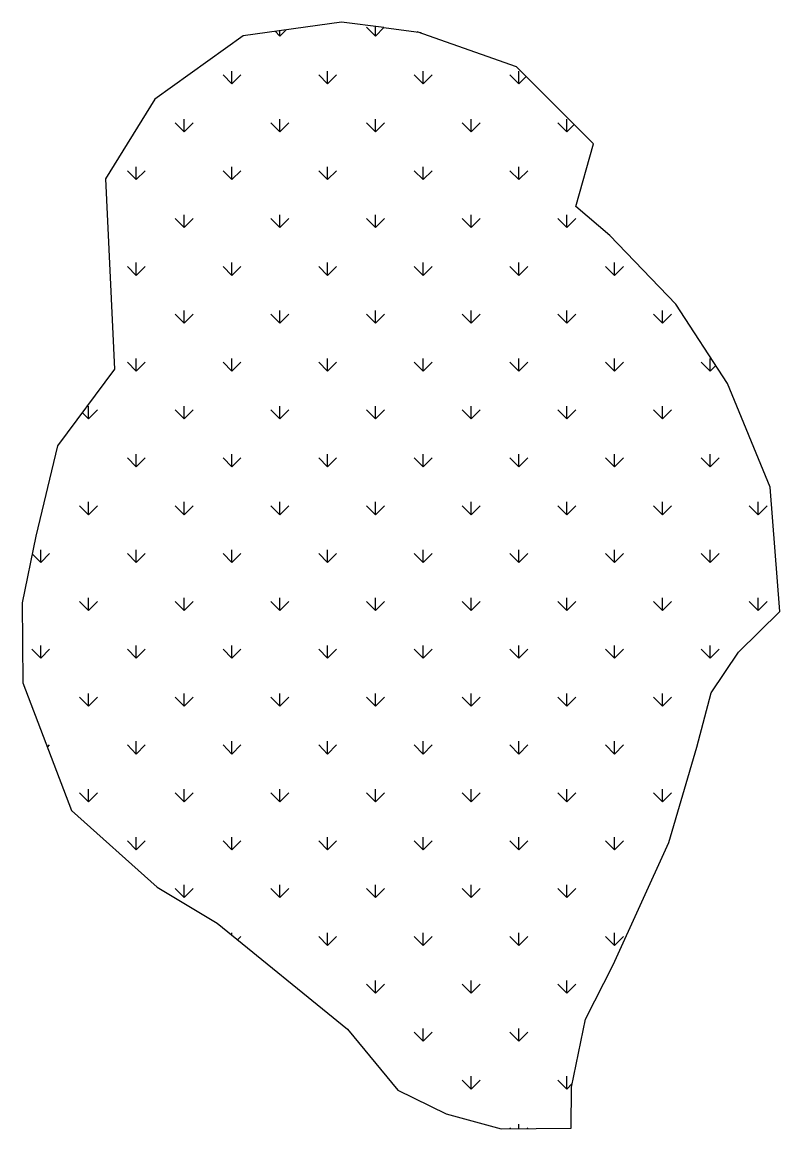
# Model space of a CAD drawing. Header units: metres. Extents: x 321121 to 325188, y 1822391 to 1826704.
# Drawn here: x 323609 to 323833.1, y 1825539.9 to 1825867 of the extents above; entities that cross this region are included whole.
import ezdxf

# ---------------------------------------------------------------- set-up
doc = ezdxf.new("R2010")
doc.units = ezdxf.units.M
doc.layers.add('MANGROOVES', color=112, linetype='Continuous')

msp = doc.modelspace()

# ---------------------------------------------------------------- linework, layer by layer
at = {"layer": 'MANGROOVES'}
for p, q in [((323703.41, 1825866.96), (323674.32, 1825862.95)), ((323703.41, 1825866.96), (323674.32, 1825862.95)), ((323715.98, 1825865.34), (323703.41, 1825866.96)), ((323715.98, 1825865.34), (323703.41, 1825866.96)), ((323715.98, 1825865.34), (323727.04, 1825863.91)), ((323674.32, 1825862.95), (323648.21, 1825844.2)), ((323674.32, 1825862.95), (323648.21, 1825844.2)), ((323755.2, 1825853.76), (323725.85, 1825864.07)), ((323755.2, 1825853.76), (323725.85, 1825864.07)), ((323777.92, 1825831.01), (323755.2, 1825853.76)), ((323777.92, 1825831.01), (323755.2, 1825853.76)), ((323648.21, 1825844.2), (323633.69, 1825820.71)), ((323648.21, 1825844.2), (323633.69, 1825820.71)), ((323772.73, 1825812.47), (323777.92, 1825831.01)), ((323772.73, 1825812.47), (323777.92, 1825831.01)), ((323633.69, 1825820.71), (323636.31, 1825764.45)), ((323633.69, 1825820.71), (323636.31, 1825764.45)), ((323782.73, 1825803.87), (323772.73, 1825812.47)), ((323782.73, 1825803.87), (323772.73, 1825812.47)), ((323802.31, 1825783.58), (323782.73, 1825803.87)), ((323802.31, 1825783.58), (323782.73, 1825803.87)), ((323817.61, 1825760.23), (323802.31, 1825783.58)), ((323817.61, 1825760.23), (323802.31, 1825783.58)), ((323636.31, 1825764.45), (323619.46, 1825741.75)), ((323636.31, 1825764.45), (323619.46, 1825741.75)), ((323830.14, 1825729.54), (323817.61, 1825760.23)), ((323830.14, 1825729.54), (323817.61, 1825760.23)), ((323619.46, 1825741.75), (323613.04, 1825715.09)), ((323619.46, 1825741.75), (323613.04, 1825715.09)), ((323833.06, 1825692.82), (323830.14, 1825729.54)), ((323833.06, 1825692.82), (323830.14, 1825729.54)), ((323613.04, 1825715.09), (323609.01, 1825695.38)), ((323613.04, 1825715.09), (323609.01, 1825695.38)), ((323609.01, 1825695.38), (323609.2, 1825671.77)), ((323609.01, 1825695.38), (323609.2, 1825671.77)), ((323820.86, 1825680.83), (323833.06, 1825692.82)), ((323820.86, 1825680.83), (323833.06, 1825692.82)), ((323812.7, 1825668.8), (323820.86, 1825680.83)), ((323812.7, 1825668.8), (323820.86, 1825680.83)), ((323609.2, 1825671.77), (323623.6, 1825633.98)), ((323609.2, 1825671.77), (323623.6, 1825633.98)), ((323808.54, 1825652.71), (323812.7, 1825668.8)), ((323808.54, 1825652.71), (323812.7, 1825668.8)), ((323800.24, 1825624.55), (323808.54, 1825652.71)), ((323800.24, 1825624.55), (323808.54, 1825652.71)), ((323623.6, 1825633.98), (323648.98, 1825611.32)), ((323623.6, 1825633.98), (323648.98, 1825611.32)), ((323783.81, 1825588.4), (323800.24, 1825624.55)), ((323783.81, 1825588.4), (323800.24, 1825624.55)), ((323648.98, 1825611.32), (323666.71, 1825600.72)), ((323648.98, 1825611.32), (323666.71, 1825600.72)), ((323666.71, 1825600.72), (323705.18, 1825569.36)), ((323666.71, 1825600.72), (323705.18, 1825569.36)), ((323775.62, 1825572.35), (323783.81, 1825588.4)), ((323775.62, 1825572.35), (323783.81, 1825588.4)), ((323771.42, 1825552.22), (323775.62, 1825572.35)), ((323771.42, 1825552.22), (323775.62, 1825572.35)), ((323705.18, 1825569.36), (323720.14, 1825551.42)), ((323705.18, 1825569.36), (323720.14, 1825551.42)), ((323720.14, 1825551.42), (323734.41, 1825544.34)), ((323720.14, 1825551.42), (323734.41, 1825544.34)), ((323771.32, 1825540.13), (323771.42, 1825552.22)), ((323771.32, 1825540.13), (323771.42, 1825552.22)), ((323734.41, 1825544.34), (323750.65, 1825539.94)), ((323734.41, 1825544.34), (323750.65, 1825539.94)), ((323750.65, 1825539.94), (323771.32, 1825540.13)), ((323750.65, 1825539.94), (323771.32, 1825540.13))]:
    msp.add_line(p, q, dxfattribs=at)
at = {"layer": 'MANGROOVES', "linetype": 'Continuous'}
for p, q in [((323713.48, 1825862.85), (323710.83, 1825865.5)), ((323713.48, 1825862.85), (323710.83, 1825865.5)), ((323713.48, 1825862.85), (323713.48, 1825865.66)), ((323713.48, 1825862.85), (323713.48, 1825865.66)), ((323713.48, 1825862.85), (323715.98, 1825865.34)), ((323713.48, 1825862.85), (323715.98, 1825865.34)), ((323685.2, 1825862.85), (323683.79, 1825864.25)), ((323685.2, 1825862.85), (323683.79, 1825864.25)), ((323685.2, 1825862.85), (323687.06, 1825864.71)), ((323685.2, 1825862.85), (323687.06, 1825864.71)), ((323685.2, 1825862.85), (323685.2, 1825864.45)), ((323685.2, 1825862.85), (323685.2, 1825864.45)), ((323671.06, 1825848.71), (323671.06, 1825852.46)), ((323671.06, 1825848.71), (323671.06, 1825852.46)), ((323699.34, 1825848.71), (323699.34, 1825852.46)), ((323699.34, 1825848.71), (323699.34, 1825852.46)), ((323727.63, 1825848.71), (323727.63, 1825852.46)), ((323727.63, 1825848.71), (323727.63, 1825852.46)), ((323755.91, 1825848.71), (323755.91, 1825852.46)), ((323755.91, 1825848.71), (323755.91, 1825852.46)), ((323671.06, 1825848.7), (323668.41, 1825851.36)), ((323671.06, 1825848.7), (323668.41, 1825851.36)), ((323671.06, 1825848.7), (323673.71, 1825851.36)), ((323671.06, 1825848.7), (323673.71, 1825851.36)), ((323699.34, 1825848.7), (323696.69, 1825851.36)), ((323699.34, 1825848.7), (323696.69, 1825851.36)), ((323699.34, 1825848.7), (323701.99, 1825851.36)), ((323699.34, 1825848.7), (323701.99, 1825851.36)), ((323727.63, 1825848.7), (323724.97, 1825851.36)), ((323727.63, 1825848.7), (323724.97, 1825851.36)), ((323727.63, 1825848.7), (323730.28, 1825851.36)), ((323727.63, 1825848.7), (323730.28, 1825851.36)), ((323755.91, 1825848.7), (323753.26, 1825851.36)), ((323755.91, 1825848.7), (323753.26, 1825851.36)), ((323755.91, 1825848.7), (323758.08, 1825850.87)), ((323755.91, 1825848.7), (323758.08, 1825850.87)), ((323656.92, 1825834.56), (323654.26, 1825837.21)), ((323656.92, 1825834.56), (323654.26, 1825837.21)), ((323656.92, 1825834.56), (323656.92, 1825838.31)), ((323656.92, 1825834.56), (323656.92, 1825838.31)), ((323656.92, 1825834.56), (323659.57, 1825837.21)), ((323656.92, 1825834.56), (323659.57, 1825837.21)), ((323685.2, 1825834.56), (323682.55, 1825837.21)), ((323685.2, 1825834.56), (323682.55, 1825837.21)), ((323685.2, 1825834.56), (323685.2, 1825838.31)), ((323685.2, 1825834.56), (323685.2, 1825838.31)), ((323685.2, 1825834.56), (323687.85, 1825837.21)), ((323685.2, 1825834.56), (323687.85, 1825837.21)), ((323713.48, 1825834.56), (323710.83, 1825837.21)), ((323713.48, 1825834.56), (323710.83, 1825837.21)), ((323713.48, 1825834.56), (323713.48, 1825838.31)), ((323713.48, 1825834.56), (323713.48, 1825838.31)), ((323713.48, 1825834.56), (323716.14, 1825837.21)), ((323713.48, 1825834.56), (323716.14, 1825837.21)), ((323741.77, 1825834.56), (323739.12, 1825837.21)), ((323741.77, 1825834.56), (323739.12, 1825837.21)), ((323741.77, 1825834.56), (323741.77, 1825838.31)), ((323741.77, 1825834.56), (323741.77, 1825838.31)), ((323741.77, 1825834.56), (323744.42, 1825837.21)), ((323741.77, 1825834.56), (323744.42, 1825837.21)), ((323770.05, 1825834.56), (323767.4, 1825837.21)), ((323770.05, 1825834.56), (323767.4, 1825837.21)), ((323770.05, 1825834.56), (323770.05, 1825838.31)), ((323770.05, 1825834.56), (323770.05, 1825838.31)), ((323770.05, 1825834.56), (323772.21, 1825836.72)), ((323770.05, 1825834.56), (323772.21, 1825836.72)), ((323642.77, 1825820.42), (323640.12, 1825823.07)), ((323642.77, 1825820.42), (323640.12, 1825823.07)), ((323642.77, 1825820.42), (323642.77, 1825824.17)), ((323642.77, 1825820.42), (323642.77, 1825824.17)), ((323642.77, 1825820.42), (323645.43, 1825823.07)), ((323642.77, 1825820.42), (323645.43, 1825823.07)), ((323671.06, 1825820.42), (323668.41, 1825823.07)), ((323671.06, 1825820.42), (323668.41, 1825823.07)), ((323671.06, 1825820.42), (323671.06, 1825824.17)), ((323671.06, 1825820.42), (323671.06, 1825824.17)), ((323671.06, 1825820.42), (323673.71, 1825823.07)), ((323671.06, 1825820.42), (323673.71, 1825823.07)), ((323699.34, 1825820.42), (323696.69, 1825823.07)), ((323699.34, 1825820.42), (323696.69, 1825823.07)), ((323699.34, 1825820.42), (323699.34, 1825824.17)), ((323699.34, 1825820.42), (323699.34, 1825824.17)), ((323699.34, 1825820.42), (323701.99, 1825823.07)), ((323699.34, 1825820.42), (323701.99, 1825823.07)), ((323727.63, 1825820.42), (323724.97, 1825823.07)), ((323727.63, 1825820.42), (323724.97, 1825823.07)), ((323727.63, 1825820.42), (323727.63, 1825824.17)), ((323727.63, 1825820.42), (323727.63, 1825824.17)), ((323727.63, 1825820.42), (323730.28, 1825823.07)), ((323727.63, 1825820.42), (323730.28, 1825823.07)), ((323755.91, 1825820.42), (323753.26, 1825823.07)), ((323755.91, 1825820.42), (323753.26, 1825823.07)), ((323755.91, 1825820.42), (323755.91, 1825824.17)), ((323755.91, 1825820.42), (323755.91, 1825824.17)), ((323755.91, 1825820.42), (323758.56, 1825823.07)), ((323755.91, 1825820.42), (323758.56, 1825823.07)), ((323656.92, 1825806.28), (323656.92, 1825810.03)), ((323656.92, 1825806.28), (323656.92, 1825810.03)), ((323685.2, 1825806.28), (323685.2, 1825810.03)), ((323685.2, 1825806.28), (323685.2, 1825810.03)), ((323713.48, 1825806.28), (323713.48, 1825810.03)), ((323713.48, 1825806.28), (323713.48, 1825810.03)), ((323741.77, 1825806.28), (323741.77, 1825810.03)), ((323741.77, 1825806.28), (323741.77, 1825810.03)), ((323770.05, 1825806.28), (323770.05, 1825810.03)), ((323770.05, 1825806.28), (323770.05, 1825810.03)), ((323656.92, 1825806.28), (323654.26, 1825808.93)), ((323656.92, 1825806.28), (323654.26, 1825808.93)), ((323656.92, 1825806.28), (323659.57, 1825808.93)), ((323656.92, 1825806.28), (323659.57, 1825808.93)), ((323685.2, 1825806.28), (323682.55, 1825808.93)), ((323685.2, 1825806.28), (323682.55, 1825808.93)), ((323685.2, 1825806.28), (323687.85, 1825808.93)), ((323685.2, 1825806.28), (323687.85, 1825808.93)), ((323713.48, 1825806.28), (323710.83, 1825808.93)), ((323713.48, 1825806.28), (323710.83, 1825808.93)), ((323713.48, 1825806.28), (323716.14, 1825808.93)), ((323713.48, 1825806.28), (323716.14, 1825808.93)), ((323741.77, 1825806.28), (323739.12, 1825808.93)), ((323741.77, 1825806.28), (323739.12, 1825808.93)), ((323741.77, 1825806.28), (323744.42, 1825808.93)), ((323741.77, 1825806.28), (323744.42, 1825808.93)), ((323770.05, 1825806.28), (323767.4, 1825808.93)), ((323770.05, 1825806.28), (323767.4, 1825808.93)), ((323770.05, 1825806.28), (323772.7, 1825808.93)), ((323770.05, 1825806.28), (323772.7, 1825808.93)), ((323642.77, 1825792.14), (323640.12, 1825794.79)), ((323642.77, 1825792.14), (323640.12, 1825794.79)), ((323642.77, 1825792.14), (323642.77, 1825795.89)), ((323642.77, 1825792.14), (323642.77, 1825795.89)), ((323642.77, 1825792.14), (323645.43, 1825794.79)), ((323642.77, 1825792.14), (323645.43, 1825794.79)), ((323671.06, 1825792.14), (323668.41, 1825794.79)), ((323671.06, 1825792.14), (323668.41, 1825794.79)), ((323671.06, 1825792.14), (323671.06, 1825795.89)), ((323671.06, 1825792.14), (323671.06, 1825795.89)), ((323671.06, 1825792.14), (323673.71, 1825794.79)), ((323671.06, 1825792.14), (323673.71, 1825794.79)), ((323699.34, 1825792.14), (323696.69, 1825794.79)), ((323699.34, 1825792.14), (323696.69, 1825794.79)), ((323699.34, 1825792.14), (323699.34, 1825795.89)), ((323699.34, 1825792.14), (323699.34, 1825795.89)), ((323699.34, 1825792.14), (323701.99, 1825794.79)), ((323699.34, 1825792.14), (323701.99, 1825794.79)), ((323727.63, 1825792.14), (323724.97, 1825794.79)), ((323727.63, 1825792.14), (323724.97, 1825794.79)), ((323727.63, 1825792.14), (323727.63, 1825795.89)), ((323727.63, 1825792.14), (323727.63, 1825795.89)), ((323727.63, 1825792.14), (323730.28, 1825794.79)), ((323727.63, 1825792.14), (323730.28, 1825794.79)), ((323755.91, 1825792.14), (323753.26, 1825794.79)), ((323755.91, 1825792.14), (323753.26, 1825794.79)), ((323755.91, 1825792.14), (323755.91, 1825795.89)), ((323755.91, 1825792.14), (323755.91, 1825795.89)), ((323755.91, 1825792.14), (323758.56, 1825794.79)), ((323755.91, 1825792.14), (323758.56, 1825794.79)), ((323784.2, 1825792.14), (323781.54, 1825794.79)), ((323784.2, 1825792.14), (323781.54, 1825794.79)), ((323784.2, 1825792.14), (323784.2, 1825795.89)), ((323784.2, 1825792.14), (323784.2, 1825795.89)), ((323784.2, 1825792.14), (323786.85, 1825794.79)), ((323784.2, 1825792.14), (323786.85, 1825794.79)), ((323656.92, 1825777.99), (323654.26, 1825780.64)), ((323656.92, 1825777.99), (323654.26, 1825780.64)), ((323656.92, 1825777.99), (323656.92, 1825781.74)), ((323656.92, 1825777.99), (323656.92, 1825781.74)), ((323656.92, 1825777.99), (323659.57, 1825780.64)), ((323656.92, 1825777.99), (323659.57, 1825780.64)), ((323685.2, 1825777.99), (323682.55, 1825780.64)), ((323685.2, 1825777.99), (323682.55, 1825780.64)), ((323685.2, 1825777.99), (323685.2, 1825781.74)), ((323685.2, 1825777.99), (323685.2, 1825781.74)), ((323685.2, 1825777.99), (323687.85, 1825780.64)), ((323685.2, 1825777.99), (323687.85, 1825780.64)), ((323713.48, 1825777.99), (323710.83, 1825780.64)), ((323713.48, 1825777.99), (323710.83, 1825780.64)), ((323713.48, 1825777.99), (323713.48, 1825781.74)), ((323713.48, 1825777.99), (323713.48, 1825781.74)), ((323713.48, 1825777.99), (323716.14, 1825780.64)), ((323713.48, 1825777.99), (323716.14, 1825780.64)), ((323741.77, 1825777.99), (323739.12, 1825780.64)), ((323741.77, 1825777.99), (323739.12, 1825780.64)), ((323741.77, 1825777.99), (323741.77, 1825781.74)), ((323741.77, 1825777.99), (323741.77, 1825781.74)), ((323741.77, 1825777.99), (323744.42, 1825780.64)), ((323741.77, 1825777.99), (323744.42, 1825780.64)), ((323770.05, 1825777.99), (323767.4, 1825780.64)), ((323770.05, 1825777.99), (323767.4, 1825780.64)), ((323770.05, 1825777.99), (323770.05, 1825781.74)), ((323770.05, 1825777.99), (323770.05, 1825781.74)), ((323770.05, 1825777.99), (323772.7, 1825780.64)), ((323770.05, 1825777.99), (323772.7, 1825780.64)), ((323798.34, 1825777.99), (323795.69, 1825780.64)), ((323798.34, 1825777.99), (323795.69, 1825780.64)), ((323798.34, 1825777.99), (323798.34, 1825781.74)), ((323798.34, 1825777.99), (323798.34, 1825781.74)), ((323798.34, 1825777.99), (323800.99, 1825780.64)), ((323798.34, 1825777.99), (323800.99, 1825780.64)), ((323642.77, 1825763.85), (323642.77, 1825767.6)), ((323642.77, 1825763.85), (323642.77, 1825767.6)), ((323671.06, 1825763.85), (323671.06, 1825767.6)), ((323671.06, 1825763.85), (323671.06, 1825767.6)), ((323699.34, 1825763.85), (323699.34, 1825767.6)), ((323699.34, 1825763.85), (323699.34, 1825767.6)), ((323727.63, 1825763.85), (323727.63, 1825767.6)), ((323727.63, 1825763.85), (323727.63, 1825767.6)), ((323755.91, 1825763.85), (323755.91, 1825767.6)), ((323755.91, 1825763.85), (323755.91, 1825767.6)), ((323784.2, 1825763.85), (323784.2, 1825767.6)), ((323784.2, 1825763.85), (323784.2, 1825767.6)), ((323812.48, 1825763.85), (323812.48, 1825767.6)), ((323812.48, 1825763.85), (323812.48, 1825767.6)), ((323642.77, 1825763.85), (323640.12, 1825766.5)), ((323642.77, 1825763.85), (323640.12, 1825766.5)), ((323642.77, 1825763.85), (323645.43, 1825766.5)), ((323642.77, 1825763.85), (323645.43, 1825766.5)), ((323671.06, 1825763.85), (323668.41, 1825766.5)), ((323671.06, 1825763.85), (323668.41, 1825766.5)), ((323671.06, 1825763.85), (323673.71, 1825766.5)), ((323671.06, 1825763.85), (323673.71, 1825766.5)), ((323699.34, 1825763.85), (323696.69, 1825766.5)), ((323699.34, 1825763.85), (323696.69, 1825766.5)), ((323699.34, 1825763.85), (323701.99, 1825766.5)), ((323699.34, 1825763.85), (323701.99, 1825766.5)), ((323727.63, 1825763.85), (323724.97, 1825766.5)), ((323727.63, 1825763.85), (323724.97, 1825766.5)), ((323727.63, 1825763.85), (323730.28, 1825766.5)), ((323727.63, 1825763.85), (323730.28, 1825766.5)), ((323755.91, 1825763.85), (323753.26, 1825766.5)), ((323755.91, 1825763.85), (323753.26, 1825766.5)), ((323755.91, 1825763.85), (323758.56, 1825766.5)), ((323755.91, 1825763.85), (323758.56, 1825766.5)), ((323784.2, 1825763.85), (323781.54, 1825766.5)), ((323784.2, 1825763.85), (323781.54, 1825766.5)), ((323784.2, 1825763.85), (323786.85, 1825766.5)), ((323784.2, 1825763.85), (323786.85, 1825766.5)), ((323812.48, 1825763.85), (323809.83, 1825766.5)), ((323812.48, 1825763.85), (323809.83, 1825766.5)), ((323812.48, 1825763.85), (323814.15, 1825765.52)), ((323812.48, 1825763.85), (323814.15, 1825765.52)), ((323628.63, 1825749.71), (323626.76, 1825751.58)), ((323628.63, 1825749.71), (323626.76, 1825751.58)), ((323628.63, 1825749.71), (323628.63, 1825753.46)), ((323628.63, 1825749.71), (323628.63, 1825753.46)), ((323628.63, 1825749.71), (323631.28, 1825752.36)), ((323628.63, 1825749.71), (323631.28, 1825752.36)), ((323656.92, 1825749.71), (323654.26, 1825752.36)), ((323656.92, 1825749.71), (323654.26, 1825752.36)), ((323656.92, 1825749.71), (323656.92, 1825753.46)), ((323656.92, 1825749.71), (323656.92, 1825753.46)), ((323656.92, 1825749.71), (323659.57, 1825752.36)), ((323656.92, 1825749.71), (323659.57, 1825752.36)), ((323685.2, 1825749.71), (323682.55, 1825752.36)), ((323685.2, 1825749.71), (323682.55, 1825752.36)), ((323685.2, 1825749.71), (323685.2, 1825753.46)), ((323685.2, 1825749.71), (323685.2, 1825753.46)), ((323685.2, 1825749.71), (323687.85, 1825752.36)), ((323685.2, 1825749.71), (323687.85, 1825752.36)), ((323713.48, 1825749.71), (323710.83, 1825752.36)), ((323713.48, 1825749.71), (323710.83, 1825752.36)), ((323713.48, 1825749.71), (323713.48, 1825753.46)), ((323713.48, 1825749.71), (323713.48, 1825753.46)), ((323713.48, 1825749.71), (323716.14, 1825752.36)), ((323713.48, 1825749.71), (323716.14, 1825752.36)), ((323741.77, 1825749.71), (323739.12, 1825752.36)), ((323741.77, 1825749.71), (323739.12, 1825752.36)), ((323741.77, 1825749.71), (323741.77, 1825753.46)), ((323741.77, 1825749.71), (323741.77, 1825753.46)), ((323741.77, 1825749.71), (323744.42, 1825752.36)), ((323741.77, 1825749.71), (323744.42, 1825752.36)), ((323770.05, 1825749.71), (323767.4, 1825752.36)), ((323770.05, 1825749.71), (323767.4, 1825752.36)), ((323770.05, 1825749.71), (323770.05, 1825753.46)), ((323770.05, 1825749.71), (323770.05, 1825753.46)), ((323770.05, 1825749.71), (323772.7, 1825752.36)), ((323770.05, 1825749.71), (323772.7, 1825752.36)), ((323798.34, 1825749.71), (323795.69, 1825752.36)), ((323798.34, 1825749.71), (323795.69, 1825752.36)), ((323798.34, 1825749.71), (323798.34, 1825753.46)), ((323798.34, 1825749.71), (323798.34, 1825753.46)), ((323798.34, 1825749.71), (323800.99, 1825752.36)), ((323798.34, 1825749.71), (323800.99, 1825752.36)), ((323642.77, 1825735.57), (323640.12, 1825738.22)), ((323642.77, 1825735.57), (323640.12, 1825738.22)), ((323642.77, 1825735.57), (323642.77, 1825739.32)), ((323642.77, 1825735.57), (323642.77, 1825739.32)), ((323642.77, 1825735.57), (323645.43, 1825738.22)), ((323642.77, 1825735.57), (323645.43, 1825738.22)), ((323671.06, 1825735.57), (323668.41, 1825738.22)), ((323671.06, 1825735.57), (323668.41, 1825738.22)), ((323671.06, 1825735.57), (323671.06, 1825739.32)), ((323671.06, 1825735.57), (323671.06, 1825739.32)), ((323671.06, 1825735.57), (323673.71, 1825738.22)), ((323671.06, 1825735.57), (323673.71, 1825738.22)), ((323699.34, 1825735.57), (323696.69, 1825738.22)), ((323699.34, 1825735.57), (323696.69, 1825738.22)), ((323699.34, 1825735.57), (323699.34, 1825739.32)), ((323699.34, 1825735.57), (323699.34, 1825739.32)), ((323699.34, 1825735.57), (323701.99, 1825738.22)), ((323699.34, 1825735.57), (323701.99, 1825738.22)), ((323727.63, 1825735.57), (323724.97, 1825738.22)), ((323727.63, 1825735.57), (323724.97, 1825738.22)), ((323727.63, 1825735.57), (323727.63, 1825739.32)), ((323727.63, 1825735.57), (323727.63, 1825739.32)), ((323727.63, 1825735.57), (323730.28, 1825738.22)), ((323727.63, 1825735.57), (323730.28, 1825738.22)), ((323755.91, 1825735.57), (323753.26, 1825738.22)), ((323755.91, 1825735.57), (323753.26, 1825738.22)), ((323755.91, 1825735.57), (323755.91, 1825739.32)), ((323755.91, 1825735.57), (323755.91, 1825739.32)), ((323755.91, 1825735.57), (323758.56, 1825738.22)), ((323755.91, 1825735.57), (323758.56, 1825738.22)), ((323784.2, 1825735.57), (323781.54, 1825738.22)), ((323784.2, 1825735.57), (323781.54, 1825738.22)), ((323784.2, 1825735.57), (323784.2, 1825739.32)), ((323784.2, 1825735.57), (323784.2, 1825739.32)), ((323784.2, 1825735.57), (323786.85, 1825738.22)), ((323784.2, 1825735.57), (323786.85, 1825738.22)), ((323812.48, 1825735.57), (323809.83, 1825738.22)), ((323812.48, 1825735.57), (323809.83, 1825738.22)), ((323812.48, 1825735.57), (323812.48, 1825739.32)), ((323812.48, 1825735.57), (323812.48, 1825739.32)), ((323812.48, 1825735.57), (323815.13, 1825738.22)), ((323812.48, 1825735.57), (323815.13, 1825738.22)), ((323628.63, 1825721.43), (323628.63, 1825725.18)), ((323628.63, 1825721.43), (323628.63, 1825725.18)), ((323656.92, 1825721.43), (323656.92, 1825725.18)), ((323656.92, 1825721.43), (323656.92, 1825725.18)), ((323685.2, 1825721.43), (323685.2, 1825725.18)), ((323685.2, 1825721.43), (323685.2, 1825725.18)), ((323713.48, 1825721.43), (323713.48, 1825725.18)), ((323713.48, 1825721.43), (323713.48, 1825725.18)), ((323741.77, 1825721.43), (323741.77, 1825725.18)), ((323741.77, 1825721.43), (323741.77, 1825725.18)), ((323770.05, 1825721.43), (323770.05, 1825725.18)), ((323770.05, 1825721.43), (323770.05, 1825725.18)), ((323798.34, 1825721.43), (323798.34, 1825725.18)), ((323798.34, 1825721.43), (323798.34, 1825725.18)), ((323826.62, 1825721.43), (323826.62, 1825725.18)), ((323826.62, 1825721.43), (323826.62, 1825725.18)), ((323628.63, 1825721.42), (323625.98, 1825724.08)), ((323628.63, 1825721.42), (323625.98, 1825724.08)), ((323628.63, 1825721.42), (323631.28, 1825724.08)), ((323628.63, 1825721.42), (323631.28, 1825724.08)), ((323656.92, 1825721.42), (323654.26, 1825724.08)), ((323656.92, 1825721.42), (323654.26, 1825724.08)), ((323656.92, 1825721.42), (323659.57, 1825724.08)), ((323656.92, 1825721.42), (323659.57, 1825724.08)), ((323685.2, 1825721.42), (323682.55, 1825724.08)), ((323685.2, 1825721.42), (323682.55, 1825724.08)), ((323685.2, 1825721.42), (323687.85, 1825724.08)), ((323685.2, 1825721.42), (323687.85, 1825724.08)), ((323713.48, 1825721.42), (323710.83, 1825724.08)), ((323713.48, 1825721.42), (323710.83, 1825724.08)), ((323713.48, 1825721.42), (323716.14, 1825724.08)), ((323713.48, 1825721.42), (323716.14, 1825724.08)), ((323741.77, 1825721.42), (323739.12, 1825724.08)), ((323741.77, 1825721.42), (323739.12, 1825724.08)), ((323741.77, 1825721.42), (323744.42, 1825724.08)), ((323741.77, 1825721.42), (323744.42, 1825724.08)), ((323770.05, 1825721.42), (323767.4, 1825724.08)), ((323770.05, 1825721.42), (323767.4, 1825724.08)), ((323770.05, 1825721.42), (323772.7, 1825724.08)), ((323770.05, 1825721.42), (323772.7, 1825724.08)), ((323798.34, 1825721.42), (323795.69, 1825724.08)), ((323798.34, 1825721.42), (323795.69, 1825724.08)), ((323798.34, 1825721.42), (323800.99, 1825724.08)), ((323798.34, 1825721.42), (323800.99, 1825724.08)), ((323826.62, 1825721.42), (323823.97, 1825724.08)), ((323826.62, 1825721.42), (323823.97, 1825724.08)), ((323826.62, 1825721.42), (323829.27, 1825724.08)), ((323826.62, 1825721.42), (323829.27, 1825724.08)), ((323614.49, 1825707.28), (323611.96, 1825709.81)), ((323614.49, 1825707.28), (323611.96, 1825709.81)), ((323614.49, 1825707.28), (323614.49, 1825711.03)), ((323614.49, 1825707.28), (323614.49, 1825711.03)), ((323614.49, 1825707.28), (323617.14, 1825709.93)), ((323614.49, 1825707.28), (323617.14, 1825709.93)), ((323642.77, 1825707.28), (323640.12, 1825709.93)), ((323642.77, 1825707.28), (323640.12, 1825709.93)), ((323642.77, 1825707.28), (323642.77, 1825711.03)), ((323642.77, 1825707.28), (323642.77, 1825711.03)), ((323642.77, 1825707.28), (323645.43, 1825709.93)), ((323642.77, 1825707.28), (323645.43, 1825709.93)), ((323671.06, 1825707.28), (323668.41, 1825709.93)), ((323671.06, 1825707.28), (323668.41, 1825709.93)), ((323671.06, 1825707.28), (323671.06, 1825711.03)), ((323671.06, 1825707.28), (323671.06, 1825711.03)), ((323671.06, 1825707.28), (323673.71, 1825709.93)), ((323671.06, 1825707.28), (323673.71, 1825709.93)), ((323699.34, 1825707.28), (323696.69, 1825709.93)), ((323699.34, 1825707.28), (323696.69, 1825709.93)), ((323699.34, 1825707.28), (323699.34, 1825711.03)), ((323699.34, 1825707.28), (323699.34, 1825711.03)), ((323699.34, 1825707.28), (323701.99, 1825709.93)), ((323699.34, 1825707.28), (323701.99, 1825709.93)), ((323727.63, 1825707.28), (323724.97, 1825709.93)), ((323727.63, 1825707.28), (323724.97, 1825709.93)), ((323727.63, 1825707.28), (323727.63, 1825711.03)), ((323727.63, 1825707.28), (323727.63, 1825711.03)), ((323727.63, 1825707.28), (323730.28, 1825709.93)), ((323727.63, 1825707.28), (323730.28, 1825709.93)), ((323755.91, 1825707.28), (323753.26, 1825709.93)), ((323755.91, 1825707.28), (323753.26, 1825709.93)), ((323755.91, 1825707.28), (323755.91, 1825711.03)), ((323755.91, 1825707.28), (323755.91, 1825711.03)), ((323755.91, 1825707.28), (323758.56, 1825709.93)), ((323755.91, 1825707.28), (323758.56, 1825709.93)), ((323784.2, 1825707.28), (323781.54, 1825709.93)), ((323784.2, 1825707.28), (323781.54, 1825709.93)), ((323784.2, 1825707.28), (323784.2, 1825711.03)), ((323784.2, 1825707.28), (323784.2, 1825711.03)), ((323784.2, 1825707.28), (323786.85, 1825709.93)), ((323784.2, 1825707.28), (323786.85, 1825709.93)), ((323812.48, 1825707.28), (323809.83, 1825709.93)), ((323812.48, 1825707.28), (323809.83, 1825709.93)), ((323812.48, 1825707.28), (323812.48, 1825711.03)), ((323812.48, 1825707.28), (323812.48, 1825711.03)), ((323812.48, 1825707.28), (323815.13, 1825709.93)), ((323812.48, 1825707.28), (323815.13, 1825709.93)), ((323628.63, 1825693.14), (323625.98, 1825695.79)), ((323628.63, 1825693.14), (323625.98, 1825695.79)), ((323628.63, 1825693.14), (323628.63, 1825696.89)), ((323628.63, 1825693.14), (323628.63, 1825696.89)), ((323628.63, 1825693.14), (323631.28, 1825695.79)), ((323628.63, 1825693.14), (323631.28, 1825695.79)), ((323656.92, 1825693.14), (323654.26, 1825695.79)), ((323656.92, 1825693.14), (323654.26, 1825695.79)), ((323656.92, 1825693.14), (323656.92, 1825696.89)), ((323656.92, 1825693.14), (323656.92, 1825696.89)), ((323656.92, 1825693.14), (323659.57, 1825695.79)), ((323656.92, 1825693.14), (323659.57, 1825695.79)), ((323685.2, 1825693.14), (323682.55, 1825695.79)), ((323685.2, 1825693.14), (323682.55, 1825695.79)), ((323685.2, 1825693.14), (323685.2, 1825696.89)), ((323685.2, 1825693.14), (323685.2, 1825696.89)), ((323685.2, 1825693.14), (323687.85, 1825695.79)), ((323685.2, 1825693.14), (323687.85, 1825695.79)), ((323713.48, 1825693.14), (323710.83, 1825695.79)), ((323713.48, 1825693.14), (323710.83, 1825695.79)), ((323713.48, 1825693.14), (323713.48, 1825696.89)), ((323713.48, 1825693.14), (323713.48, 1825696.89)), ((323713.48, 1825693.14), (323716.14, 1825695.79)), ((323713.48, 1825693.14), (323716.14, 1825695.79)), ((323741.77, 1825693.14), (323739.12, 1825695.79)), ((323741.77, 1825693.14), (323739.12, 1825695.79)), ((323741.77, 1825693.14), (323741.77, 1825696.89)), ((323741.77, 1825693.14), (323741.77, 1825696.89)), ((323741.77, 1825693.14), (323744.42, 1825695.79)), ((323741.77, 1825693.14), (323744.42, 1825695.79)), ((323770.05, 1825693.14), (323767.4, 1825695.79)), ((323770.05, 1825693.14), (323767.4, 1825695.79)), ((323770.05, 1825693.14), (323770.05, 1825696.89)), ((323770.05, 1825693.14), (323770.05, 1825696.89)), ((323770.05, 1825693.14), (323772.7, 1825695.79)), ((323770.05, 1825693.14), (323772.7, 1825695.79)), ((323798.34, 1825693.14), (323795.69, 1825695.79)), ((323798.34, 1825693.14), (323795.69, 1825695.79)), ((323798.34, 1825693.14), (323798.34, 1825696.89)), ((323798.34, 1825693.14), (323798.34, 1825696.89)), ((323798.34, 1825693.14), (323800.99, 1825695.79)), ((323798.34, 1825693.14), (323800.99, 1825695.79)), ((323826.62, 1825693.14), (323823.97, 1825695.79)), ((323826.62, 1825693.14), (323823.97, 1825695.79)), ((323826.62, 1825693.14), (323826.62, 1825696.89)), ((323826.62, 1825693.14), (323826.62, 1825696.89)), ((323826.62, 1825693.14), (323829.27, 1825695.79)), ((323826.62, 1825693.14), (323829.27, 1825695.79)), ((323614.49, 1825679), (323614.49, 1825682.75)), ((323614.49, 1825679), (323614.49, 1825682.75)), ((323642.77, 1825679), (323642.77, 1825682.75)), ((323642.77, 1825679), (323642.77, 1825682.75)), ((323671.06, 1825679), (323671.06, 1825682.75)), ((323671.06, 1825679), (323671.06, 1825682.75)), ((323699.34, 1825679), (323699.34, 1825682.75)), ((323699.34, 1825679), (323699.34, 1825682.75)), ((323727.63, 1825679), (323727.63, 1825682.75)), ((323727.63, 1825679), (323727.63, 1825682.75)), ((323755.91, 1825679), (323755.91, 1825682.75)), ((323755.91, 1825679), (323755.91, 1825682.75)), ((323784.2, 1825679), (323784.2, 1825682.75)), ((323784.2, 1825679), (323784.2, 1825682.75)), ((323812.48, 1825679), (323812.48, 1825682.75)), ((323812.48, 1825679), (323812.48, 1825682.75)), ((323614.49, 1825679), (323611.84, 1825681.65)), ((323614.49, 1825679), (323611.84, 1825681.65)), ((323614.49, 1825679), (323617.14, 1825681.65)), ((323614.49, 1825679), (323617.14, 1825681.65)), ((323642.77, 1825679), (323640.12, 1825681.65)), ((323642.77, 1825679), (323640.12, 1825681.65)), ((323642.77, 1825679), (323645.43, 1825681.65)), ((323642.77, 1825679), (323645.43, 1825681.65)), ((323671.06, 1825679), (323668.41, 1825681.65)), ((323671.06, 1825679), (323668.41, 1825681.65)), ((323671.06, 1825679), (323673.71, 1825681.65)), ((323671.06, 1825679), (323673.71, 1825681.65)), ((323699.34, 1825679), (323696.69, 1825681.65)), ((323699.34, 1825679), (323696.69, 1825681.65)), ((323699.34, 1825679), (323701.99, 1825681.65)), ((323699.34, 1825679), (323701.99, 1825681.65)), ((323727.63, 1825679), (323724.97, 1825681.65)), ((323727.63, 1825679), (323724.97, 1825681.65)), ((323727.63, 1825679), (323730.28, 1825681.65)), ((323727.63, 1825679), (323730.28, 1825681.65)), ((323755.91, 1825679), (323753.26, 1825681.65)), ((323755.91, 1825679), (323753.26, 1825681.65)), ((323755.91, 1825679), (323758.56, 1825681.65)), ((323755.91, 1825679), (323758.56, 1825681.65)), ((323784.2, 1825679), (323781.54, 1825681.65)), ((323784.2, 1825679), (323781.54, 1825681.65)), ((323784.2, 1825679), (323786.85, 1825681.65)), ((323784.2, 1825679), (323786.85, 1825681.65)), ((323812.48, 1825679), (323809.83, 1825681.65)), ((323812.48, 1825679), (323809.83, 1825681.65)), ((323812.48, 1825679), (323815.13, 1825681.65)), ((323812.48, 1825679), (323815.13, 1825681.65)), ((323628.63, 1825664.86), (323625.98, 1825667.51)), ((323628.63, 1825664.86), (323625.98, 1825667.51)), ((323628.63, 1825664.86), (323628.63, 1825668.61)), ((323628.63, 1825664.86), (323628.63, 1825668.61)), ((323628.63, 1825664.86), (323631.28, 1825667.51)), ((323628.63, 1825664.86), (323631.28, 1825667.51)), ((323656.92, 1825664.86), (323654.26, 1825667.51)), ((323656.92, 1825664.86), (323654.26, 1825667.51)), ((323656.92, 1825664.86), (323656.92, 1825668.61)), ((323656.92, 1825664.86), (323656.92, 1825668.61)), ((323656.92, 1825664.86), (323659.57, 1825667.51)), ((323656.92, 1825664.86), (323659.57, 1825667.51)), ((323685.2, 1825664.86), (323682.55, 1825667.51)), ((323685.2, 1825664.86), (323682.55, 1825667.51)), ((323685.2, 1825664.86), (323685.2, 1825668.61)), ((323685.2, 1825664.86), (323685.2, 1825668.61)), ((323685.2, 1825664.86), (323687.85, 1825667.51)), ((323685.2, 1825664.86), (323687.85, 1825667.51)), ((323713.48, 1825664.86), (323710.83, 1825667.51)), ((323713.48, 1825664.86), (323710.83, 1825667.51)), ((323713.48, 1825664.86), (323713.48, 1825668.61)), ((323713.48, 1825664.86), (323713.48, 1825668.61)), ((323713.48, 1825664.86), (323716.14, 1825667.51)), ((323713.48, 1825664.86), (323716.14, 1825667.51)), ((323741.77, 1825664.86), (323739.12, 1825667.51)), ((323741.77, 1825664.86), (323739.12, 1825667.51)), ((323741.77, 1825664.86), (323741.77, 1825668.61)), ((323741.77, 1825664.86), (323741.77, 1825668.61)), ((323741.77, 1825664.86), (323744.42, 1825667.51)), ((323741.77, 1825664.86), (323744.42, 1825667.51)), ((323770.05, 1825664.86), (323767.4, 1825667.51)), ((323770.05, 1825664.86), (323767.4, 1825667.51)), ((323770.05, 1825664.86), (323770.05, 1825668.61)), ((323770.05, 1825664.86), (323770.05, 1825668.61)), ((323770.05, 1825664.86), (323772.7, 1825667.51)), ((323770.05, 1825664.86), (323772.7, 1825667.51)), ((323798.34, 1825664.86), (323795.69, 1825667.51)), ((323798.34, 1825664.86), (323795.69, 1825667.51)), ((323798.34, 1825664.86), (323798.34, 1825668.61)), ((323798.34, 1825664.86), (323798.34, 1825668.61)), ((323798.34, 1825664.86), (323800.99, 1825667.51)), ((323798.34, 1825664.86), (323800.99, 1825667.51)), ((323616.47, 1825652.69), (323617.14, 1825653.37)), ((323616.47, 1825652.69), (323617.14, 1825653.37)), ((323642.77, 1825650.71), (323640.12, 1825653.37)), ((323642.77, 1825650.71), (323640.12, 1825653.37)), ((323642.77, 1825650.72), (323642.77, 1825654.47)), ((323642.77, 1825650.72), (323642.77, 1825654.47)), ((323642.77, 1825650.71), (323645.43, 1825653.37)), ((323642.77, 1825650.71), (323645.43, 1825653.37)), ((323671.06, 1825650.71), (323668.41, 1825653.37)), ((323671.06, 1825650.71), (323668.41, 1825653.37)), ((323671.06, 1825650.72), (323671.06, 1825654.47)), ((323671.06, 1825650.72), (323671.06, 1825654.47)), ((323671.06, 1825650.71), (323673.71, 1825653.37)), ((323671.06, 1825650.71), (323673.71, 1825653.37)), ((323699.34, 1825650.71), (323696.69, 1825653.37)), ((323699.34, 1825650.71), (323696.69, 1825653.37)), ((323699.34, 1825650.72), (323699.34, 1825654.47)), ((323699.34, 1825650.72), (323699.34, 1825654.47)), ((323699.34, 1825650.71), (323701.99, 1825653.37)), ((323699.34, 1825650.71), (323701.99, 1825653.37)), ((323727.63, 1825650.71), (323724.97, 1825653.37)), ((323727.63, 1825650.71), (323724.97, 1825653.37)), ((323727.63, 1825650.72), (323727.63, 1825654.47)), ((323727.63, 1825650.72), (323727.63, 1825654.47)), ((323727.63, 1825650.71), (323730.28, 1825653.37)), ((323727.63, 1825650.71), (323730.28, 1825653.37)), ((323755.91, 1825650.71), (323753.26, 1825653.37)), ((323755.91, 1825650.71), (323753.26, 1825653.37)), ((323755.91, 1825650.72), (323755.91, 1825654.47)), ((323755.91, 1825650.72), (323755.91, 1825654.47)), ((323755.91, 1825650.71), (323758.56, 1825653.37)), ((323755.91, 1825650.71), (323758.56, 1825653.37)), ((323784.2, 1825650.71), (323781.54, 1825653.37)), ((323784.2, 1825650.71), (323781.54, 1825653.37)), ((323784.2, 1825650.72), (323784.2, 1825654.47)), ((323784.2, 1825650.72), (323784.2, 1825654.47)), ((323784.2, 1825650.71), (323786.85, 1825653.37)), ((323784.2, 1825650.71), (323786.85, 1825653.37)), ((323628.63, 1825636.57), (323628.63, 1825640.32)), ((323628.63, 1825636.57), (323628.63, 1825640.32)), ((323656.92, 1825636.57), (323656.92, 1825640.32)), ((323656.92, 1825636.57), (323656.92, 1825640.32)), ((323685.2, 1825636.57), (323685.2, 1825640.32)), ((323685.2, 1825636.57), (323685.2, 1825640.32)), ((323713.48, 1825636.57), (323713.48, 1825640.32)), ((323713.48, 1825636.57), (323713.48, 1825640.32)), ((323741.77, 1825636.57), (323741.77, 1825640.32)), ((323741.77, 1825636.57), (323741.77, 1825640.32)), ((323770.05, 1825636.57), (323770.05, 1825640.32)), ((323770.05, 1825636.57), (323770.05, 1825640.32)), ((323798.34, 1825636.57), (323798.34, 1825640.32)), ((323798.34, 1825636.57), (323798.34, 1825640.32)), ((323628.63, 1825636.57), (323625.98, 1825639.22)), ((323628.63, 1825636.57), (323625.98, 1825639.22)), ((323628.63, 1825636.57), (323631.28, 1825639.22)), ((323628.63, 1825636.57), (323631.28, 1825639.22)), ((323656.92, 1825636.57), (323654.26, 1825639.22)), ((323656.92, 1825636.57), (323654.26, 1825639.22)), ((323656.92, 1825636.57), (323659.57, 1825639.22)), ((323656.92, 1825636.57), (323659.57, 1825639.22)), ((323685.2, 1825636.57), (323682.55, 1825639.22)), ((323685.2, 1825636.57), (323682.55, 1825639.22)), ((323685.2, 1825636.57), (323687.85, 1825639.22)), ((323685.2, 1825636.57), (323687.85, 1825639.22)), ((323713.48, 1825636.57), (323710.83, 1825639.22)), ((323713.48, 1825636.57), (323710.83, 1825639.22)), ((323713.48, 1825636.57), (323716.14, 1825639.22)), ((323713.48, 1825636.57), (323716.14, 1825639.22)), ((323741.77, 1825636.57), (323739.12, 1825639.22)), ((323741.77, 1825636.57), (323739.12, 1825639.22)), ((323741.77, 1825636.57), (323744.42, 1825639.22)), ((323741.77, 1825636.57), (323744.42, 1825639.22)), ((323770.05, 1825636.57), (323767.4, 1825639.22)), ((323770.05, 1825636.57), (323767.4, 1825639.22)), ((323770.05, 1825636.57), (323772.7, 1825639.22)), ((323770.05, 1825636.57), (323772.7, 1825639.22)), ((323798.34, 1825636.57), (323795.69, 1825639.22)), ((323798.34, 1825636.57), (323795.69, 1825639.22)), ((323798.34, 1825636.57), (323800.99, 1825639.22)), ((323798.34, 1825636.57), (323800.99, 1825639.22)), ((323642.77, 1825622.43), (323640.12, 1825625.08)), ((323642.77, 1825622.43), (323640.12, 1825625.08)), ((323642.77, 1825622.43), (323642.77, 1825626.18)), ((323642.77, 1825622.43), (323642.77, 1825626.18)), ((323642.77, 1825622.43), (323645.43, 1825625.08)), ((323642.77, 1825622.43), (323645.43, 1825625.08)), ((323671.06, 1825622.43), (323668.41, 1825625.08)), ((323671.06, 1825622.43), (323668.41, 1825625.08)), ((323671.06, 1825622.43), (323671.06, 1825626.18)), ((323671.06, 1825622.43), (323671.06, 1825626.18)), ((323671.06, 1825622.43), (323673.71, 1825625.08)), ((323671.06, 1825622.43), (323673.71, 1825625.08)), ((323699.34, 1825622.43), (323696.69, 1825625.08)), ((323699.34, 1825622.43), (323696.69, 1825625.08)), ((323699.34, 1825622.43), (323699.34, 1825626.18)), ((323699.34, 1825622.43), (323699.34, 1825626.18)), ((323699.34, 1825622.43), (323701.99, 1825625.08)), ((323699.34, 1825622.43), (323701.99, 1825625.08)), ((323727.63, 1825622.43), (323724.97, 1825625.08)), ((323727.63, 1825622.43), (323724.97, 1825625.08)), ((323727.63, 1825622.43), (323727.63, 1825626.18)), ((323727.63, 1825622.43), (323727.63, 1825626.18)), ((323727.63, 1825622.43), (323730.28, 1825625.08)), ((323727.63, 1825622.43), (323730.28, 1825625.08)), ((323755.91, 1825622.43), (323753.26, 1825625.08)), ((323755.91, 1825622.43), (323753.26, 1825625.08)), ((323755.91, 1825622.43), (323755.91, 1825626.18)), ((323755.91, 1825622.43), (323755.91, 1825626.18)), ((323755.91, 1825622.43), (323758.56, 1825625.08)), ((323755.91, 1825622.43), (323758.56, 1825625.08)), ((323784.2, 1825622.43), (323781.54, 1825625.08)), ((323784.2, 1825622.43), (323781.54, 1825625.08)), ((323784.2, 1825622.43), (323784.2, 1825626.18)), ((323784.2, 1825622.43), (323784.2, 1825626.18)), ((323784.2, 1825622.43), (323786.85, 1825625.08)), ((323784.2, 1825622.43), (323786.85, 1825625.08)), ((323656.92, 1825608.29), (323654.26, 1825610.94)), ((323656.92, 1825608.29), (323654.26, 1825610.94)), ((323656.92, 1825608.29), (323656.92, 1825612.04)), ((323656.92, 1825608.29), (323656.92, 1825612.04)), ((323656.92, 1825608.29), (323659.57, 1825610.94)), ((323656.92, 1825608.29), (323659.57, 1825610.94)), ((323685.2, 1825608.29), (323682.55, 1825610.94)), ((323685.2, 1825608.29), (323682.55, 1825610.94)), ((323685.2, 1825608.29), (323685.2, 1825612.04)), ((323685.2, 1825608.29), (323685.2, 1825612.04)), ((323685.2, 1825608.29), (323687.85, 1825610.94)), ((323685.2, 1825608.29), (323687.85, 1825610.94)), ((323713.48, 1825608.29), (323710.83, 1825610.94)), ((323713.48, 1825608.29), (323710.83, 1825610.94)), ((323713.48, 1825608.29), (323713.48, 1825612.04)), ((323713.48, 1825608.29), (323713.48, 1825612.04)), ((323713.48, 1825608.29), (323716.14, 1825610.94)), ((323713.48, 1825608.29), (323716.14, 1825610.94)), ((323741.77, 1825608.29), (323739.12, 1825610.94)), ((323741.77, 1825608.29), (323739.12, 1825610.94)), ((323741.77, 1825608.29), (323741.77, 1825612.04)), ((323741.77, 1825608.29), (323741.77, 1825612.04)), ((323741.77, 1825608.29), (323744.42, 1825610.94)), ((323741.77, 1825608.29), (323744.42, 1825610.94)), ((323770.05, 1825608.29), (323767.4, 1825610.94)), ((323770.05, 1825608.29), (323767.4, 1825610.94)), ((323770.05, 1825608.29), (323770.05, 1825612.04)), ((323770.05, 1825608.29), (323770.05, 1825612.04)), ((323770.05, 1825608.29), (323772.7, 1825610.94)), ((323770.05, 1825608.29), (323772.7, 1825610.94)), ((323671.06, 1825597.17), (323671.06, 1825597.9)), ((323671.06, 1825597.17), (323671.06, 1825597.9)), ((323699.34, 1825594.15), (323699.34, 1825597.9)), ((323699.34, 1825594.15), (323699.34, 1825597.9)), ((323727.63, 1825594.15), (323727.63, 1825597.9)), ((323727.63, 1825594.15), (323727.63, 1825597.9)), ((323755.91, 1825594.15), (323755.91, 1825597.9)), ((323755.91, 1825594.15), (323755.91, 1825597.9)), ((323784.2, 1825594.15), (323784.2, 1825597.9)), ((323784.2, 1825594.15), (323784.2, 1825597.9)), ((323672.73, 1825595.81), (323673.71, 1825596.8)), ((323672.73, 1825595.81), (323673.71, 1825596.8)), ((323699.34, 1825594.15), (323696.69, 1825596.8)), ((323699.34, 1825594.15), (323696.69, 1825596.8)), ((323699.34, 1825594.15), (323701.99, 1825596.8)), ((323699.34, 1825594.15), (323701.99, 1825596.8)), ((323727.63, 1825594.15), (323724.97, 1825596.8)), ((323727.63, 1825594.15), (323724.97, 1825596.8)), ((323727.63, 1825594.15), (323730.28, 1825596.8)), ((323727.63, 1825594.15), (323730.28, 1825596.8)), ((323755.91, 1825594.15), (323753.26, 1825596.8)), ((323755.91, 1825594.15), (323753.26, 1825596.8)), ((323755.91, 1825594.15), (323758.56, 1825596.8)), ((323755.91, 1825594.15), (323758.56, 1825596.8)), ((323784.2, 1825594.15), (323781.54, 1825596.8)), ((323784.2, 1825594.15), (323781.54, 1825596.8)), ((323784.2, 1825594.15), (323786.85, 1825596.8)), ((323784.2, 1825594.15), (323786.85, 1825596.8)), ((323713.48, 1825580), (323710.83, 1825582.66)), ((323713.48, 1825580), (323710.83, 1825582.66)), ((323713.48, 1825580), (323713.48, 1825583.75)), ((323713.48, 1825580), (323713.48, 1825583.75)), ((323713.48, 1825580), (323716.14, 1825582.66)), ((323713.48, 1825580), (323716.14, 1825582.66)), ((323741.77, 1825580), (323739.12, 1825582.66)), ((323741.77, 1825580), (323739.12, 1825582.66)), ((323741.77, 1825580), (323741.77, 1825583.75)), ((323741.77, 1825580), (323741.77, 1825583.75)), ((323741.77, 1825580), (323744.42, 1825582.66)), ((323741.77, 1825580), (323744.42, 1825582.66)), ((323770.05, 1825580), (323767.4, 1825582.66)), ((323770.05, 1825580), (323767.4, 1825582.66)), ((323770.05, 1825580), (323770.05, 1825583.75)), ((323770.05, 1825580), (323770.05, 1825583.75)), ((323770.05, 1825580), (323772.7, 1825582.66)), ((323770.05, 1825580), (323772.7, 1825582.66)), ((323727.63, 1825565.86), (323724.97, 1825568.51)), ((323727.63, 1825565.86), (323724.97, 1825568.51)), ((323727.63, 1825565.86), (323727.63, 1825569.61)), ((323727.63, 1825565.86), (323727.63, 1825569.61)), ((323727.63, 1825565.86), (323730.28, 1825568.51)), ((323727.63, 1825565.86), (323730.28, 1825568.51)), ((323755.91, 1825565.86), (323753.26, 1825568.51)), ((323755.91, 1825565.86), (323753.26, 1825568.51)), ((323755.91, 1825565.86), (323755.91, 1825569.61)), ((323755.91, 1825565.86), (323755.91, 1825569.61)), ((323755.91, 1825565.86), (323758.56, 1825568.51)), ((323755.91, 1825565.86), (323758.56, 1825568.51)), ((323741.77, 1825551.72), (323741.77, 1825555.47)), ((323741.77, 1825551.72), (323741.77, 1825555.47)), ((323770.05, 1825551.72), (323770.05, 1825555.47)), ((323770.05, 1825551.72), (323770.05, 1825555.47)), ((323741.77, 1825551.72), (323739.12, 1825554.37)), ((323741.77, 1825551.72), (323739.12, 1825554.37)), ((323741.77, 1825551.72), (323744.42, 1825554.37)), ((323741.77, 1825551.72), (323744.42, 1825554.37)), ((323770.05, 1825551.72), (323767.4, 1825554.37)), ((323770.05, 1825551.72), (323767.4, 1825554.37)), ((323770.05, 1825551.72), (323771.65, 1825553.31)), ((323770.05, 1825551.72), (323771.65, 1825553.31)), ((323753.52, 1825539.97), (323753.26, 1825540.23)), ((323753.52, 1825539.97), (323753.26, 1825540.23)), ((323755.91, 1825539.99), (323755.91, 1825541.33)), ((323755.91, 1825539.99), (323755.91, 1825541.33)), ((323758.35, 1825540.01), (323758.56, 1825540.23)), ((323758.35, 1825540.01), (323758.56, 1825540.23))]:
    msp.add_line(p, q, dxfattribs=at)

doc.saveas('drawing.dxf')
